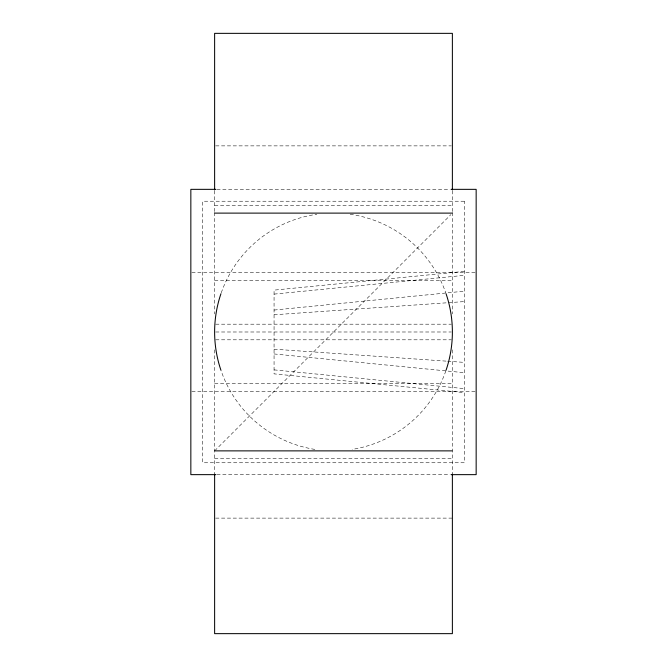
<?xml version="1.0" encoding="UTF-8"?>
<svg xmlns="http://www.w3.org/2000/svg" width="667" height="667" viewBox="0 0 667 667"><rect width="100%" height="100%" fill="white"/><g stroke="black" fill="none" stroke-linecap="round" stroke-linejoin="round"><path stroke-width="0.5" stroke-dasharray="3.33 2.5" d="M214.624 450.875L450.909 214.591M464.265 271.386L274.062 290.128L274.062 373.862L464.265 392.605M274.062 294.114L464.265 275.346M274.062 310.055L464.265 291.187M274.062 314.774L464.265 301.592M215.658 145.873L451.342 145.873M216.875 189.345L450.125 189.345M214.624 205.311L452.376 205.311M191.888 272.553L476.155 272.553M214.624 280.365L452.376 280.365M215.658 324.187L451.342 324.187M215.658 331.991L451.342 331.991M215.658 339.803L451.342 339.803M214.624 383.625L452.376 383.625M191.888 391.429L475.112 391.429M214.624 458.679L452.376 458.679M216.875 474.646L450.125 474.646M215.658 518.117L452.376 518.117M274.062 349.191L446.598 361.155M447.632 361.222L464.265 362.381M274.062 353.952L464.265 372.695M274.062 369.877L464.265 388.619M452.376 190.72L452.376 212.081M452.376 212.548L452.376 313.94M452.376 349.808L452.376 474.054M214.624 190.72L214.624 212.081M214.624 212.548L214.624 313.94M214.624 349.808L214.624 474.054M445.839 370.877A118.876 118.876 0 0 1 352.159 449.4M314.841 449.4A118.876 118.876 0 0 1 221.161 370.877M221.269 292.796A118.876 118.876 0 0 1 316.825 214.29M350.175 214.29A118.876 118.876 0 0 1 445.731 292.796M464.265 201.226L202.735 201.226L202.735 462.756L464.265 462.756L464.265 201.226"/><path stroke-width="1" d="M215.841 189.345L190.845 189.345L190.845 474.646L215.841 474.646M451.159 189.345L476.155 189.345L476.155 474.646L451.159 474.646M214.624 213.115L452.376 213.115M214.624 450.875L452.376 450.875M452.376 189.937L452.376 33.35L214.624 33.35L214.624 189.937M452.376 474.195L452.376 633.65L214.624 633.65L214.624 474.195M446.048 293.713A118.876 118.876 0 0 1 446.048 370.277M220.952 370.277A118.876 118.876 0 0 1 220.952 293.713"/></g></svg>
